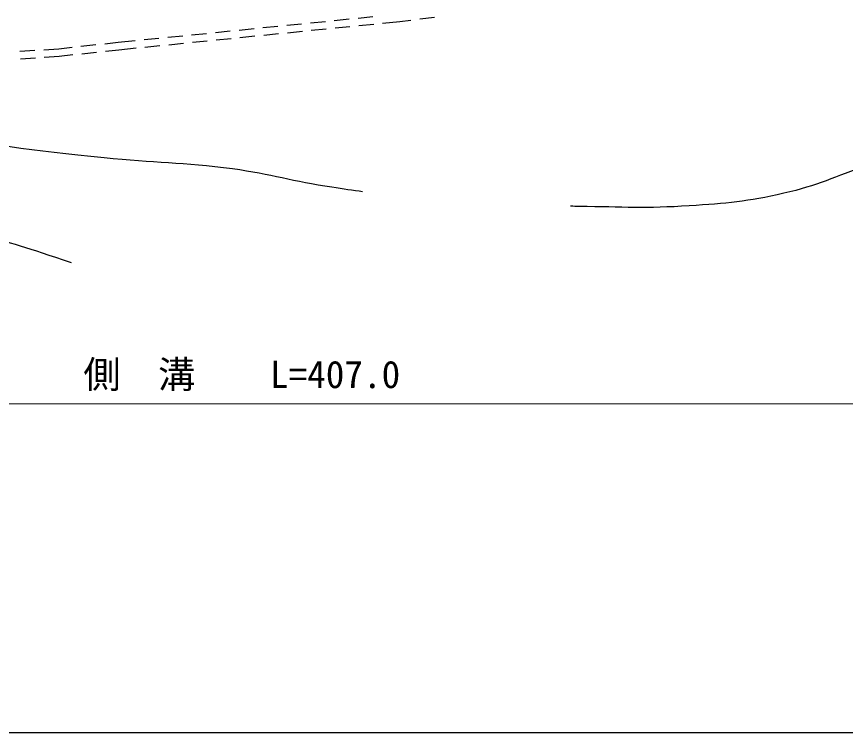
# Model space of a CAD drawing. Units: millimetres, scale not verified. Extents: x 40000 to 680000, y 20000 to 380000.
# Drawn here: x 274359 to 329882, y 205000 to 252922 of the extents above; entities that cross this region are included whole.
import ezdxf
from ezdxf.enums import TextEntityAlignment as Align

# ---------------------------------------------------------------- set-up
doc = ezdxf.new("R2010")
doc.units = ezdxf.units.MM
doc.header["$LTSCALE"] = 1000
for name, color, linetype, lineweight in [('M-BGD', 7, 'Continuous', 25), ('M-STR-HTXT', 7, 'Continuous', 13), ('M-TTL-BAND', 7, 'Continuous', 25)]:
    doc.layers.add(name, color=color, linetype=linetype, lineweight=lineweight)
doc.styles.add('ＭＳ ゴシック', font='')
doc.styles.get('ＭＳ ゴシック').set_extended_font_data('MS Gothic')

msp = doc.modelspace()

# ---------------------------------------------------------------- linework, layer by layer
at = {"layer": 'M-BGD'}
for p, q in [((295639, 252662), (296634, 252762)), ((297231, 252822), (298226, 252922)), ((300024, 252601), (300774, 252692)), ((301369, 252765), (302362, 252887)), ((289271, 252020), (290266, 252121)), ((290863, 252181), (291858, 252281)), ((292455, 252341), (293450, 252441)), ((294047, 252501), (295042, 252602)), ((294101, 252004), (295096, 252104)), ((295693, 252164), (296688, 252265)), ((297285, 252325), (298280, 252425)), ((298877, 252485), (300024, 252601)), ((284495, 251540), (285490, 251640)), ((286087, 251700), (287082, 251800)), ((287679, 251860), (288674, 251960)), ((289325, 251523), (290320, 251624)), ((290917, 251684), (291912, 251784)), ((292509, 251844), (293504, 251944)), ((278672, 250935), (279667, 251043)), ((280263, 251107), (281160, 251204)), ((281160, 251204), (282306, 251319)), ((282903, 251379), (283898, 251479)), ((282957, 250882), (283952, 250982)), ((284549, 251042), (285544, 251143)), ((286141, 251203), (287136, 251303)), ((287733, 251363), (288728, 251463)), ((274584, 250601), (275582, 250668)), ((276181, 250707), (277179, 250774)), ((277179, 250774), (278076, 250871)), ((278720, 250437), (279714, 250545)), ((280311, 250609), (281212, 250706)), ((281212, 250706), (282360, 250822)), ((274619, 250102), (275617, 250169)), ((276216, 250209), (277222, 250276)), ((277222, 250276), (278124, 250373))]:
    msp.add_line(p, q, dxfattribs=at)
for points, knots in [([(405763, 252790), (403598, 251865), (402996, 251636), (401206, 250941), (397397, 249462), (395218, 248743), (391304, 247571), (387740, 246504), (385716, 245972), (382065, 245252), (379333, 244713), (377798, 244306), (375016, 244187), (372516, 244080), (371114, 244310), (368617, 244472), (366220, 244626), (364884, 244800), (362491, 244997), (359553, 245238), (357907, 245372), (354968, 245589), (352024, 245805), (350376, 245937), (347430, 246109), (345594, 246216), (344560, 246492), (342727, 246340), (340520, 246157), (339289, 245875), (337160, 245265), (334813, 244593), (333635, 243820), (331343, 242980), (329181, 242187), (328001, 241610), (325756, 241092), (323324, 240532), (321912, 240412), (319421, 240251), (316554, 240065), (314938, 240170), (312065, 240214), (311861, 240217), (311663, 240220), (311470, 240223)], [0, 0, 0, 0, 1, 1, 1, 2, 2, 2, 3, 3, 3, 4, 4, 4, 5, 5, 5, 6, 6, 6, 7, 7, 7, 8, 8, 8, 9, 9, 9, 10, 10, 10, 11, 11, 11, 12, 12, 12, 13, 13, 13, 14, 14, 14, 15, 15, 15, 15]), ([(297538, 241190), (296904, 241282), (296229, 241382), (295480, 241493), (292868, 241882), (291448, 242362), (288831, 242721), (285488, 243178), (283580, 243101), (280226, 243462), (275300, 243992), (272543, 244333), (267649, 245099), (264085, 245657), (262104, 246061), (258565, 246756), (256280, 247205), (255012, 247516), (252728, 247964), (250767, 248349), (250139, 248465), (247700, 248909)], [0, 0, 0, 0, 1, 1, 1, 2, 2, 2, 3, 3, 3, 4, 4, 4, 5, 5, 5, 6, 6, 6, 7, 7, 7, 7]), ([(229473, 245917), (232423, 245790), (233202, 245762), (235588, 245586), (237600, 245437), (238735, 245412), (240732, 245129), (242884, 244823), (244056, 244458), (246189, 244043), (248497, 243594), (249802, 243407), (252104, 242929), (256353, 242045), (258704, 241415), (262934, 240443), (266313, 239665), (268245, 239380), (271585, 238449), (274118, 237744), (274975, 237478), (278014, 236456)], [0, 0, 0, 0, 1, 1, 1, 2, 2, 2, 3, 3, 3, 4, 4, 4, 5, 5, 5, 6, 6, 6, 7, 7, 7, 7])]:
    msp.add_open_spline(points, degree=3, knots=knots, dxfattribs=at)
at = {"layer": 'M-STR-HTXT'}
msp.add_line((94207, 227001), (495306, 227001), dxfattribs=at)
at = {"layer": 'M-TTL-BAND'}
msp.add_line((40000, 205000), (579000, 205000), dxfattribs=at)

# ---------------------------------------------------------------- texts
at = {"layer": 'M-STR-HTXT', "style": 'ＭＳ ゴシック'}
msp.add_text('側\u3000溝\u3000\u3000L=407.0', height=1833, dxfattribs=at).set_placement((289444, 227501), align=Align.BOTTOM_CENTER)

doc.saveas('drawing.dxf')
